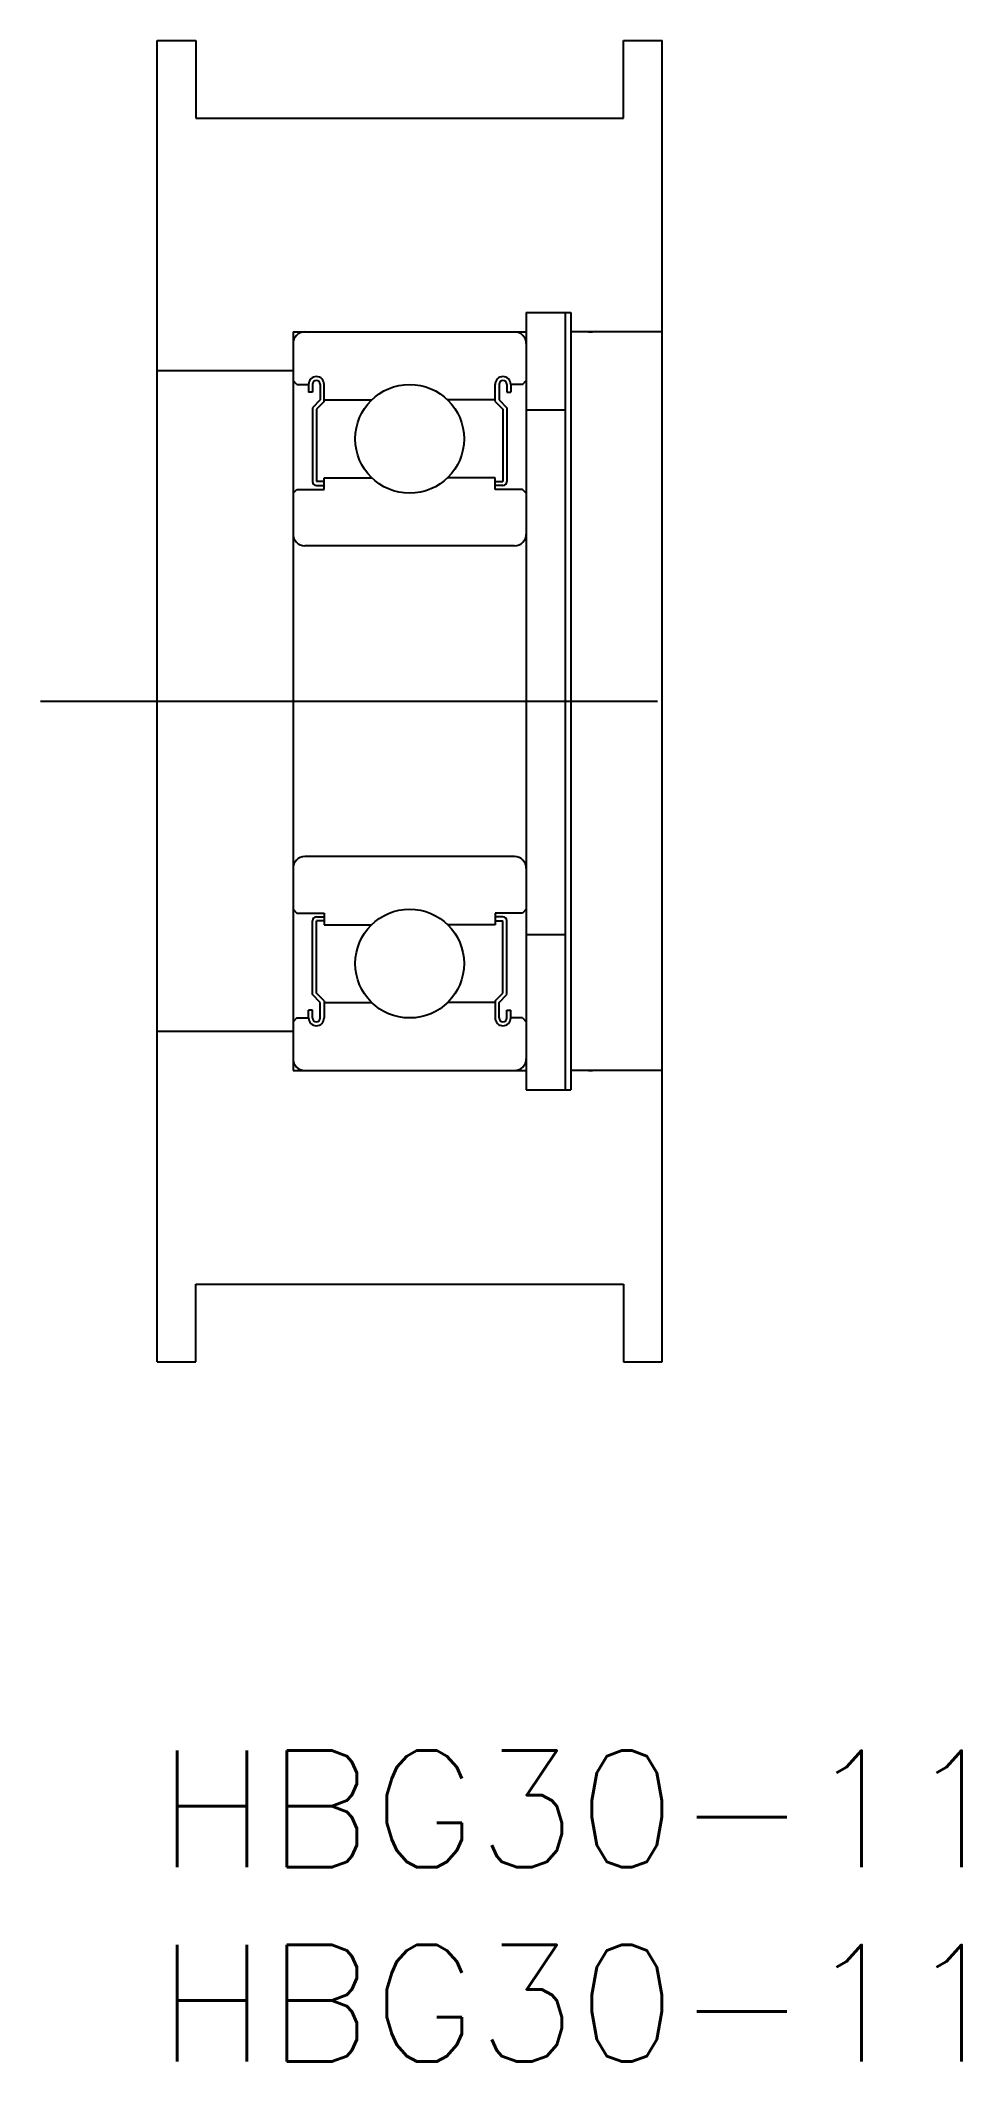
# Model space of a CAD drawing. Extents: x -3 to 20.7, y -8 to 44.
import ezdxf

# ---------------------------------------------------------------- set-up
doc = ezdxf.new("R2010")
doc.units = 0
doc.header["$LTSCALE"] = 0.5
doc.linetypes.add('CENTER', pattern=[50.8, 31.75, -6.35, 6.35, -6.35])
for name, color, linetype in [('MSM_CENTER', 1, 'CENTER'), ('MSM_CONTINUOUS', 7, 'CONTINUOUS'), ('MSM_PART_NUMBER', 7, 'CONTINUOUS')]:
    doc.layers.add(name, color=color, linetype=linetype)
doc.styles.get("Standard").update_dxf_attribs({"font": 'txt.shx', "height": 3, "bigfont": 'bigfont.shx'})

# ---------------------------------------------------------------- blocks, each defined once
blk = doc.blocks.new('*U6')
at = {"layer": 'MSM_PART_NUMBER'}
blk.add_text('HBG30-11', height=3, dxfattribs=at).set_placement((0, -3))
blk = doc.blocks.new('*U7')
at = {"layer": 'MSM_PART_NUMBER'}
blk.add_text('HBG30-11', height=3, dxfattribs=at).set_placement((0, -8))

msp = doc.modelspace()

# ---------------------------------------------------------------- linework, layer by layer
at = {"layer": 'MSM_CENTER'}
msp.add_line((-3, 27), (16, 27), dxfattribs=at)
at = {"layer": 'MSM_CONTINUOUS'}
for p, q in [((0, 10), (0, 44)), ((0, 44), (1, 44)), ((1, 44), (1, 42)), ((12, 42), (12, 44)), ((12, 44), (13, 44)), ((13, 10), (13, 44)), ((1, 42), (12, 42)), ((9.5, 37), (9.5, 17)), ((9.5, 37), (10.65, 37)), ((10.5, 37), (10.5, 17)), ((10.65, 37), (10.65, 17)), ((3.5, 36.5), (9.5, 36.5)), ((3.5, 36.5), (3.5, 17.5)), ((13, 36.5), (10.65, 36.5)), ((11.1, 36.5), (11.2, 36.5)), ((3.5, 35.5), (0, 35.5)), ((3.6, 35.15), (3.5, 35.25)), ((3.6, 35.15), (3.9, 35.15)), ((3.9, 35.15), (3.9, 34.95)), ((4, 34.95), (3.9, 34.95)), ((4, 35.15), (4, 34.95)), ((4.2, 35.15), (4.2, 34.75)), ((4.3, 34.709), (4.3, 35.15)), ((8.7, 34.709), (8.7, 35.15)), ((8.8, 35.15), (8.8, 34.75)), ((9, 35.15), (9, 34.95)), ((9, 34.95), (9.1, 34.95)), ((9.1, 35.15), (9.1, 34.95)), ((9.4, 35.15), (9.1, 35.15)), ((9.4, 35.15), (9.5, 35.25)), ((4.2, 34.75), (4, 34.55)), ((4, 34.55), (4, 32.65)), ((4.3, 34.709), (4.1, 34.509)), ((4.1, 34.509), (4.1, 32.65)), ((4.3, 34.75), (5.52, 34.75)), ((8.7, 34.75), (7.48, 34.75)), ((8.7, 34.709), (8.9, 34.509)), ((8.8, 34.75), (9, 34.55)), ((8.9, 34.509), (8.9, 32.65)), ((9, 34.55), (9, 32.65)), ((9.5, 34.5), (10.5, 34.5)), ((3.5, 32.35), (3.6, 32.45)), ((3.6, 32.45), (4.3, 32.45)), ((4.3, 32.65), (4.1, 32.65)), ((4.1, 32.55), (4.3, 32.55)), ((4.3, 32.75), (5.52, 32.75)), ((4.3, 32.45), (4.3, 32.75)), ((8.7, 32.75), (7.48, 32.75)), ((8.7, 32.45), (8.7, 32.75)), ((8.7, 32.65), (8.9, 32.65)), ((8.9, 32.55), (8.7, 32.55)), ((9.4, 32.45), (8.7, 32.45)), ((9.5, 32.35), (9.4, 32.45)), ((9.2, 31), (3.8, 31)), ((9.2, 23), (3.8, 23)), ((3.5, 21.65), (3.6, 21.55)), ((3.6, 21.55), (4.3, 21.55)), ((4, 19.45), (4, 21.35)), ((4.1, 21.45), (4.3, 21.45)), ((4.1, 19.491), (4.1, 21.35)), ((4.3, 21.35), (4.1, 21.35)), ((4.3, 21.55), (4.3, 21.25)), ((8.7, 21.55), (8.7, 21.25)), ((9.4, 21.55), (8.7, 21.55)), ((8.9, 21.45), (8.7, 21.45)), ((8.7, 21.35), (8.9, 21.35)), ((8.9, 19.491), (8.9, 21.35)), ((9, 19.45), (9, 21.35)), ((9.5, 21.65), (9.4, 21.55)), ((4.3, 21.25), (5.52, 21.25)), ((8.7, 21.25), (7.48, 21.25)), ((9.5, 21), (10.5, 21)), ((4.2, 19.25), (4, 19.45)), ((4.3, 19.291), (4.1, 19.491)), ((4.2, 18.85), (4.2, 19.25)), ((4.3, 19.291), (4.3, 18.85)), ((4.3, 19.25), (5.52, 19.25)), ((8.7, 19.25), (7.48, 19.25)), ((8.7, 19.291), (8.9, 19.491)), ((8.7, 19.291), (8.7, 18.85)), ((8.8, 19.25), (9, 19.45)), ((8.8, 18.85), (8.8, 19.25)), ((3.6, 18.85), (3.5, 18.75)), ((3.6, 18.85), (3.9, 18.85)), ((3.9, 18.85), (3.9, 19.05)), ((4, 19.05), (3.9, 19.05)), ((4, 18.85), (4, 19.05)), ((9, 18.85), (9, 19.05)), ((9, 19.05), (9.1, 19.05)), ((9.1, 18.85), (9.1, 19.05)), ((9.4, 18.85), (9.1, 18.85)), ((9.4, 18.85), (9.5, 18.75)), ((3.5, 18.5), (0, 18.5)), ((3.5, 17.5), (9.5, 17.5)), ((13, 17.5), (10.65, 17.5)), ((11.1, 17.5), (11.2, 17.5)), ((9.5, 17), (10.65, 17)), ((1, 12), (12, 12)), ((1, 10), (1, 12)), ((12, 12), (12, 10)), ((0, 10), (1, 10)), ((12, 10), (13, 10))]:
    msp.add_line(p, q, dxfattribs=at)
for centre in [(6.5, 33.75), (6.5, 20.25)]:
    msp.add_circle(centre, 1.4, dxfattribs=at)
for centre, radius, start, end in [((3.8, 36.2), 0.3, 90, 180), ((9.2, 36.2), 0.3, 0, 90), ((4.1, 35.15), 0.2, 0, 180), ((4.1, 35.15), 0.1, 0, 180), ((8.9, 35.15), 0.2, 0, 180), ((8.9, 35.15), 0.1, 0, 180), ((4.1, 32.65), 0.1, 180, 270), ((8.9, 32.65), 0.1, 270, 0), ((3.8, 31.3), 0.3, 180, 270), ((9.2, 31.3), 0.3, 270, 0), ((3.8, 22.7), 0.3, 90, 180), ((9.2, 22.7), 0.3, 0, 90), ((4.1, 21.35), 0.1, 90, 180), ((8.9, 21.35), 0.1, 360, 90), ((4.1, 18.85), 0.2, 180, 0), ((4.1, 18.85), 0.1, 180, 0), ((8.9, 18.85), 0.2, 180, 0), ((8.9, 18.85), 0.1, 180, 0), ((3.8, 17.8), 0.3, 180, 270), ((9.2, 17.8), 0.3, 270, 0)]:
    msp.add_arc(centre, radius, start, end, dxfattribs=at)

# ---------------------------------------------------------------- block references
for name in ['*U6', '*U7']:
    msp.add_blockref(name, (0, 0), dxfattribs=at)

doc.saveas('drawing.dxf')
